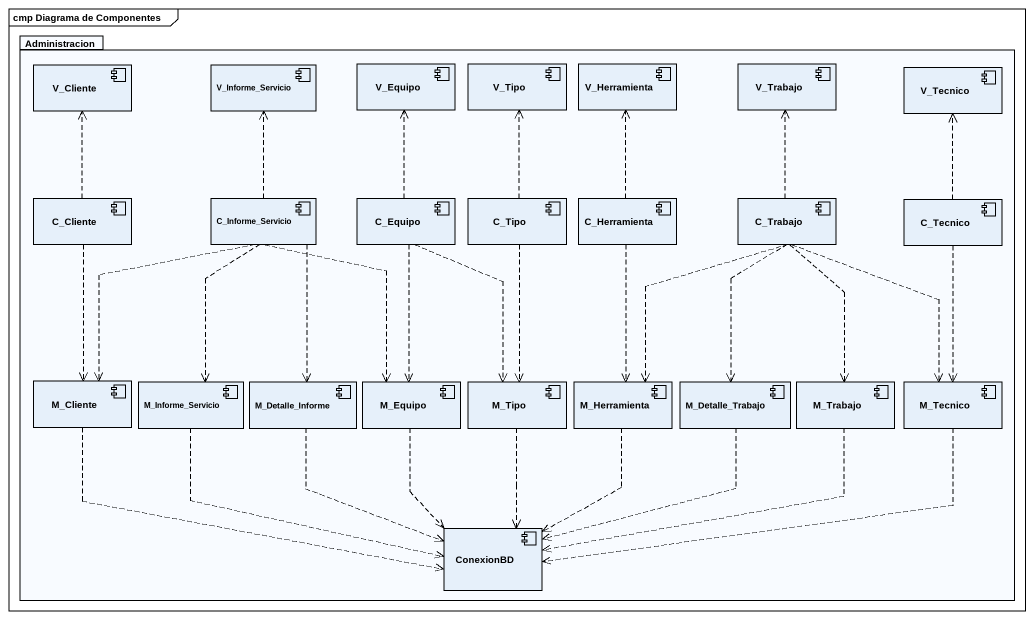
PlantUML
@startuml
mainframe cmp Diagrama de Componentes
package Administracion {
  component V_Cliente
  component V_Informe_Servicio
  component V_Equipo
  component V_Tipo
  component V_Herramienta
  component V_Trabajo
  component V_Tecnico
  component C_Cliente
  component C_Informe_Servicio
  component C_Equipo
  component C_Tipo
  component C_Herramienta
  component C_Trabajo
  component C_Tecnico
  component M_Cliente
  component M_Informe_Servicio
  component M_Detalle_Informe
  component M_Equipo
  component M_Tipo
  component M_Herramienta
  component M_Detalle_Trabajo
  component M_Trabajo
  component M_Tecnico
  component ConexionBD
}
C_Cliente .up.> V_Cliente
C_Cliente ..> M_Cliente
C_Informe_Servicio .up.> V_Informe_Servicio
C_Informe_Servicio ..> M_Cliente
C_Informe_Servicio ..> M_Informe_Servicio
C_Informe_Servicio ..> M_Detalle_Informe
C_Informe_Servicio ..> M_Equipo
C_Equipo .up.> V_Equipo
C_Equipo ..> M_Equipo
C_Equipo ..> M_Tipo
C_Tipo .up.> V_Tipo
C_Tipo ..> M_Tipo
C_Herramienta .up.> V_Herramienta
C_Herramienta ..> M_Herramienta
C_Trabajo .up.> V_Trabajo
C_Trabajo ..> M_Herramienta
C_Trabajo ..> M_Detalle_Trabajo
C_Trabajo ..> M_Trabajo
C_Trabajo ..> M_Tecnico
C_Tecnico .up.> V_Tecnico
C_Tecnico ..> M_Tecnico
M_Cliente .right.> ConexionBD
M_Informe_Servicio .right.> ConexionBD
M_Detalle_Informe ..> ConexionBD
M_Equipo ..> ConexionBD
M_Tipo ..> ConexionBD
M_Herramienta ..> ConexionBD
M_Detalle_Trabajo ..> ConexionBD
M_Trabajo .left.> ConexionBD
M_Tecnico .left.> ConexionBD
@enduml
